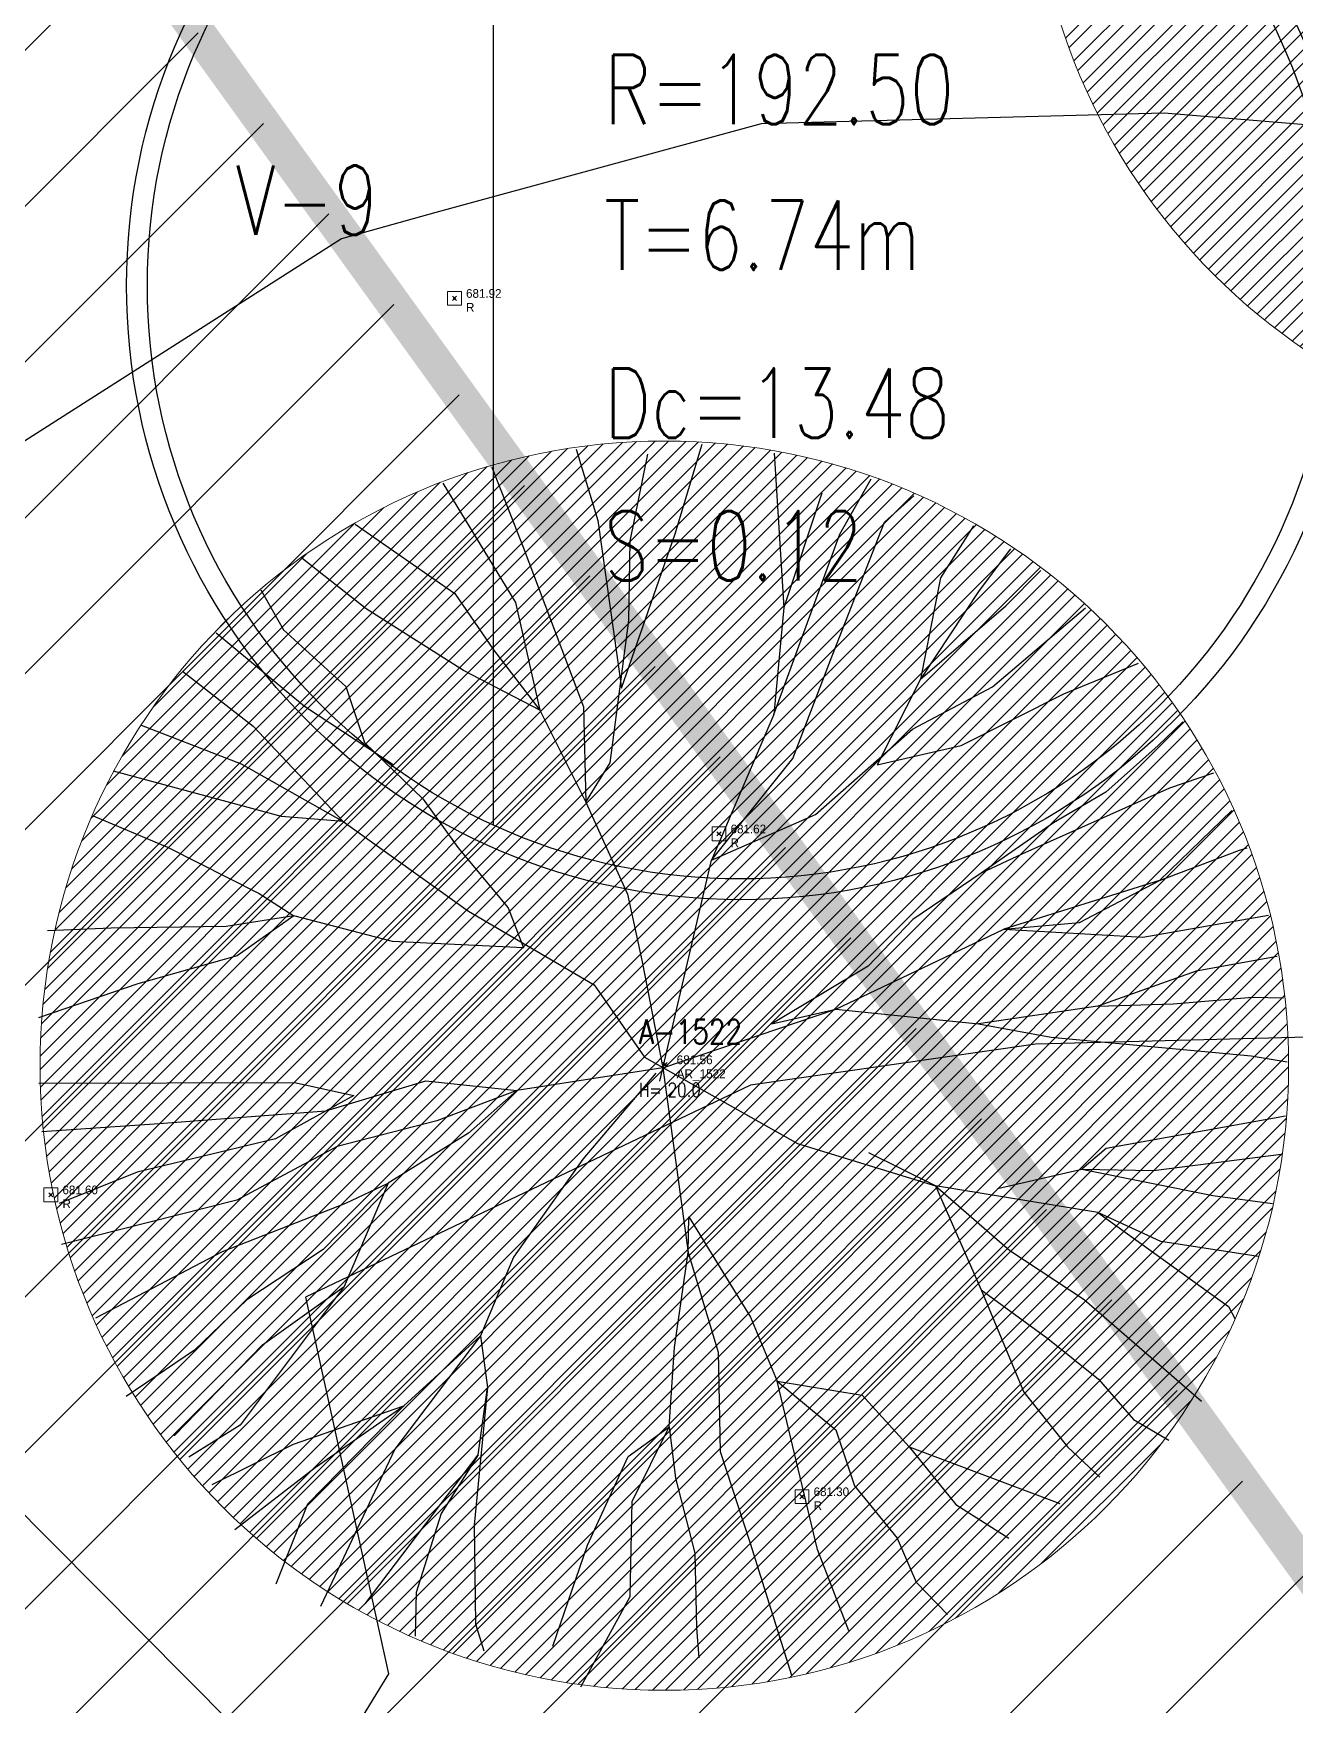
# Model space of a CAD drawing. Extents: x 350769 to 354978, y 6304672 to 6307963.
# Drawn here: x 352359.71 to 352377.89, y 6305961.51 to 6305985.59 of the extents above; entities that cross this region are included whole.
import ezdxf
from ezdxf import colors
from ezdxf.entities.mleader import LeaderData, LeaderLine
from ezdxf.math import Vec2, Vec3

# ---------------------------------------------------------------- set-up
doc = ezdxf.new("R2010")
doc.units = 0
doc.header["$PDMODE"] = 35
doc.header["$PDSIZE"] = 0.03
doc.linetypes.add('CONTINUOS', pattern=[0])
doc.linetypes.add('DASHDOT', pattern=[1, 0.5, -0.25, 0, -0.25])
doc.layers.get('0').update_dxf_attribs({"linetype": 'CONTINUOUS'})
doc.layers.get('Defpoints').update_dxf_attribs({"linetype": 'CONTINUOUS'})
for name, color, linetype in [('02_Geo ext_Acotamiento', 7, 'CONTINUOUS'), ('02_Geo ext_Geometria', 2, 'CONTINUOUS'), ('03_Pav ext_HCV', 34, 'CONTINUOUS'), ('03_Pav ext_Txt', 2, 'CONTINUOS'), ('03_Pav ext_Vereda HC', 42, 'CONTINUOUS'), ('03_Pav proy_Solera Tipo A', 1, 'CONTINUOUS'), ('03_S2_Pav ext_Borde vereda', 7, 'CONTINUOUS'), ('05_All ext_Txt', 4, 'CONTINUOUS'), ('1-ARBOL H1', 7, 'CONTINUOUS'), ('1-ARBOL H2', 1, 'CONTINUOUS'), ('1-ARBOL H3', 241, 'CONTINUOUS'), ('1-ARBOL NOMBRE', 3, 'CONTINUOUS'), ('1-ARBOL PTO', 7, 'CONTINUOUS'), ('C-TINN', 5, 'CONTINUOUS'), ('C-TOPO-MINR', 8, 'CONTINUOUS'), ('Paisajismo', 253, 'CONTINUOUS'), ('V-NODE-TEXT DIC 2012', 31, 'CONTINUOUS')]:
    doc.layers.add(name, color=color, linetype=linetype)
doc.layers.add('0_ASD_LINEA OFICIAL', color=253, linetype='DASHDOT', lineweight=20)
doc.layers.add('0_ASD_TOPOGRAFIA_ELEMENTOS', color=7, linetype='CONTINUOS', lineweight=5, true_color=0xbdbdbd)
doc.styles.add('ROMANS', font='romans.shx', dxfattribs={"width": 0.65})
doc.dimstyles.new('Principal', dxfattribs={"dimscale": 0, "dimtxt": 2, "dimasz": 2, "dimexe": 1, "dimexo": 1, "dimtad": 1, "dimrnd": 0.05, "dimzin": 1, "dimtxsty": 'ROMANS', "dimcen": 2.5, "dimclrt": 2, "dimaunit": 2, "dimadec": 0, "dimazin": 0, "dimtfac": 1, "dimtmove": 0, "dimatfit": 3, "dimfxl": 1, "dimfxlon": 1, "dimarcsym": 0})

# ---------------------------------------------------------------- blocks, each defined once
blk = doc.blocks.new('_Dot')
at = {"color": 0, "linetype": 'ByBlock', "lineweight": -2}
blk.add_line((-0.5, 0), (-1, 0), dxfattribs=at)
at = {"color": 0, "linetype": 'ByBlock', "const_width": 0.5}
blk.add_lwpolyline([(-0.25, 0, 1), (0.25, 0, 1)], format="xyb", close=True, dxfattribs=at)
blk = doc.blocks.new('*D1079')
at = {"layer": '02_Geo ext_Acotamiento', "color": 0, "lineweight": -2, "transparency": 16777216}
blk.add_line((352275.9834041503, 6305950.408022937), (352270.2940694395, 6305949.519274759), dxfattribs=at)
at = {"layer": '02_Geo ext_Acotamiento', "color": 0, "transparency": 16777216}
blk.add_solid([(352270.2683459033, 6305949.68394436), (352270.3197929759, 6305949.354605158), (352269.3060518341, 6305949.364933541)], dxfattribs=at)
at = {"layer": 'Defpoints', "color": 0, "transparency": 16777216}
for p in [(352392.8269086607, 6305968.660500091), (352269.3060518341, 6305949.364933541)]:
    blk.add_point(p, dxfattribs=at)
at = {"layer": '02_Geo ext_Acotamiento', "color": 2, "transparency": 16777216, "insert": (352273.6384944128, 6305950.96046438), "char_height": 1, "attachment_point": 5, "rotation": 8.878591050159264, "style": 'ROMANS'}
blk.add_mtext('R125,00', dxfattribs=at)
blk = doc.blocks.new('*D1156')
at = {"layer": '02_Geo ext_Acotamiento', "color": 0, "lineweight": -2, "transparency": 16777216}
blk.add_line((352265.1263020157, 6305940.537977832), (352259.5027200941, 6305939.299539646), dxfattribs=at)
at = {"layer": '02_Geo ext_Acotamiento', "color": 0, "transparency": 16777216}
blk.add_solid([(352259.466875284, 6305939.462306128), (352259.5385649044, 6305939.136773165), (352258.5261212075, 6305939.084470786)], dxfattribs=at)
at = {"layer": 'Defpoints', "color": 0, "transparency": 16777216}
for p in [(352392.8269086622, 6305968.660500089), (352258.5261212075, 6305939.084470786)]:
    blk.add_point(p, dxfattribs=at)
at = {"layer": '02_Geo ext_Acotamiento', "color": 2, "transparency": 16777216, "insert": (352262.7517488983, 6305940.944537443), "char_height": 1, "attachment_point": 5, "rotation": 12.419567213945234, "style": 'ROMANS'}
blk.add_mtext('R137,50', dxfattribs=at)
blk = doc.blocks.new('A$C27410629')
at = {"true_color": 0x136734, "transparency": 33554559}
h = blk.add_hatch(dxfattribs=at)
h.set_pattern_fill('ANSI31', color=116, scale=0.5)
h.set_pattern_definition([(45, (-8759.562515186517, -519.1035735587502), (-1.122532015133644, 1.122532015133644), [])])
h.paths.add_polyline_path([(137.5068959888558, 1252.464406617455, 0.1176268807227723), (109.8147584422568, 1254.193915082657, 0.06692451075002814), (94.44469839795602, 1249.334472017372, 0.3153492887079504), (64.30173641118381, 1196.270282113329, 0.02268268711599586), (65.7292635223912, 1185.310127003227), (112.3603922077091, 1218.953454515778), (153.4782689701005, 1161.962272479494), (172.1053089193083, 1139.480769404351), (187.9579650288579, 1141.807885415954), (193.565073162812, 1120.465553675225), (224.197974734232, 1050.129297271156), (250.6203797236194, 989.4787086543838), (268.1526288855184, 972.7353945672494, 7.254700715645028e-06), (291.4898137452492, 983.2987389690225), (238.1945199318034, 1105.633967029937), (205.2934048173047, 1181.112163638985), (177.0531538182076, 1197.651557407602)])
at = {"layer": '0_ASD_LINEA OFICIAL', "ltscale": 8, "const_width": 0.5}
blk.add_lwpolyline([(137.5068959889312, 1252.464406617509), (177.0531538181858, 1197.651557407789), (205.2934048172829, 1181.112163639173), (238.1945199317815, 1105.633967030124), (279.3867585223161, 1122.912494985259), (245.5796072782432, 1209.119370970666)], dxfattribs=at)
blk.add_lwpolyline([(250.6203797236194, 989.4787086543838), (268.1526288854875, 972.7353945673531, 7.254700715664111e-06), (291.4898137452146, 983.2987389692971), (291.4898137452146, 983.2987389692971), (238.1945199318034, 1105.633967029937), (205.2934048173047, 1181.112163638985), (177.0531538182076, 1197.651557407602), (137.6146324061954, 1252.315079214)], format="xyb", dxfattribs=at)
blk = doc.blocks.new('1.0 - LO RECABARREN LOTEO PARQUE - VEGETACION EXISTENTE ETAPA MUNICIPAL__2024')
at = {"layer": 'Paisajismo'}
for p, q in [((352367.5361526398, 6305979.60201817), (352367.8491917923, 6305978.573858429)), ((352368.3170361707, 6305978.276460923), (352368.569526959, 6305979.529439434)), ((352368.9657041358, 6305978.380559478), (352369.3527101639, 6305979.671800964)), ((352370.3887605289, 6305979.546050426), (352370.5301052285, 6305977.319949766)), ((352366.318757469, 6305979.344127645), (352366.7707998214, 6305978.191313908)), ((352365.6132969793, 6305979.110947855), (352366.663609882, 6305977.390718527)), ((352371.3352430182, 6305978.378874928), (352371.7911588892, 6305979.173740719)), ((352371.0760924261, 6305978.967579279), (352370.5301052285, 6305977.319949766)), ((352371.9835464956, 6305978.55025322), (352372.402297286, 6305978.931970645)), ((352367.8491917923, 6305978.573858429), (352368.1912957964, 6305976.156349611)), ((352364.3506563898, 6305978.519513473), (352365.7856525753, 6305977.523866047)), ((352368.1912957964, 6305976.156349611), (352368.9657041358, 6305978.380559478)), ((352370.3865950633, 6305975.779057735), (352371.3352430182, 6305978.378874928)), ((352371.2023397287, 6305976.564040692), (352371.9835464956, 6305978.55025322)), ((352373.2631108392, 6305978.498153873), (352372.788171853, 6305977.748680291)), ((352366.7707998214, 6305978.191313908), (352367.6426453426, 6305975.888034356)), ((352368.2954552409, 6305977.133459244), (352368.3170361707, 6305978.276460923)), ((352373.7958396979, 6305978.167692967), (352373.3448016866, 6305977.565952432)), ((352364.5077834129, 6305977.302258899), (352363.5836214271, 6305978.032069513)), ((352373.7283481344, 6305977.343438809), (352374.2361108291, 6305977.853299774)), ((352372.788171853, 6305977.748680291), (352372.5021350161, 6305976.290229687)), ((352362.9915276097, 6305977.574236531), (352363.3157765257, 6305976.998797403)), ((352365.7856525753, 6305977.523866047), (352366.3424255644, 6305976.712968682)), ((352366.663609882, 6305977.390718527), (352367.0125020529, 6305975.842763733)), ((352373.3448016866, 6305977.565952432), (352372.5021350161, 6305976.290229687)), ((352365.9127674756, 6305976.414643046), (352364.5077834129, 6305977.302258899)), ((352368.0278577389, 6305975.080376216), (352368.2954552409, 6305977.133459244)), ((352370.5301052285, 6305977.319949766), (352370.3865950633, 6305975.779057735)), ((352372.5021350161, 6305976.290229687), (352373.7283481344, 6305977.343438809)), ((352373.5405751289, 6305976.176868466), (352374.8787465031, 6305977.315577489)), ((352362.3470812396, 6305976.955564876), (352363.6196120108, 6305975.898231693)), ((352363.3157765257, 6305976.998797403), (352364.2156772832, 6305976.181421471)), ((352366.3424255644, 6305976.712968682), (352367.0125020529, 6305975.842763733)), ((352361.8627728363, 6305976.405001611), (352362.8817714931, 6305975.610781808)), ((352367.0125020529, 6305975.842763733), (352365.9127674756, 6305976.414643046)), ((352370.6606686449, 6305975.145007697), (352371.2023397287, 6305976.564040692)), ((352374.5661372056, 6305976.079041244), (352375.6435983298, 6305976.520713099)), ((352364.2156772832, 6305976.181421471), (352364.4865137571, 6305975.375922856)), ((352372.5021350161, 6305976.290229687), (352371.8756207993, 6305975.05347952)), ((352372.3849398039, 6305975.56981266), (352373.5405751289, 6305976.176868466)), ((352373.0872056907, 6305975.331984677), (352374.5661372056, 6305976.079041244)), ((352363.6196120108, 6305975.898231693), (352364.8962047686, 6305975.056093735)), ((352367.0125020529, 6305975.842763733), (352367.6739394603, 6305974.515351561)), ((352367.6426453426, 6305975.888034356), (352367.6739394603, 6305974.515351561)), ((352370.3865950633, 6305975.779057735), (352369.4888475995, 6305973.680699439)), ((352376.2824183455, 6305975.673083869), (352375.9273694637, 6305975.331418605)), ((352361.2632517074, 6305975.626731434), (352362.7072093578, 6305975.066493594)), ((352362.8817714931, 6305975.610781808), (352364.1789897284, 6305974.238320043)), ((352370.988689699, 6305974.338424613), (352372.3849398039, 6305975.56981266)), ((352364.4865137571, 6305975.375922856), (352365.3292231722, 6305974.559621976)), ((352371.8756207993, 6305975.05347952), (352373.0872056907, 6305975.331984677)), ((352375.9273694637, 6305975.331418605), (352375.1709741527, 6305974.65965647)), ((352363.2880715404, 6305974.311476612), (352360.8683978046, 6305974.964759551)), ((352362.7072093578, 6305975.066493594), (352364.1789897284, 6305974.238320043)), ((352367.6739394603, 6305974.515351561), (352368.0278577389, 6305975.080376216)), ((352369.4888475995, 6305973.680699439), (352370.6606686449, 6305975.145007697)), ((352376.0913863587, 6305974.715554711), (352373.9623755057, 6305973.76550033)), ((352376.7252508917, 6305974.932441407), (352376.0913863587, 6305974.715554711)), ((352365.3292231722, 6305974.559621976), (352365.8309695933, 6305973.864104957)), ((352367.6739394603, 6305974.515351561), (352368.2781922881, 6305973.189023858)), ((352375.1709741527, 6305974.65965647), (352374.4188949556, 6305974.216490852)), ((352360.5739888998, 6305974.319666465), (352361.6425564708, 6305973.868946296)), ((352364.1789897284, 6305974.238320043), (352363.2880715404, 6305974.311476612)), ((352364.1789897284, 6305974.238320043), (352365.9852720418, 6305972.946465218)), ((352369.4888475995, 6305973.680699439), (352370.988689699, 6305974.338424613)), ((352376.9901210082, 6305974.397204769), (352375.9478665791, 6305973.387237479)), ((352374.4188949556, 6305974.216490852), (352373.3754840334, 6305973.492974752)), ((352361.6425564708, 6305973.868946296), (352362.9654676782, 6305973.198151966)), ((352365.8309695933, 6305973.864104957), (352366.5582306614, 6305972.992815541)), ((352373.9623755057, 6305973.76550033), (352373.3754840334, 6305973.492974752)), ((352375.9478665791, 6305973.387237479), (352377.1002647064, 6305973.822839928)), ((352377.1002647064, 6305973.822839928), (352377.2120593258, 6305973.85775067)), ((352368.7421654763, 6305970.493252827), (352369.4888475995, 6305973.680699439)), ((352373.3754840334, 6305973.492974752), (352372.3903368773, 6305972.825531663)), ((352375.9478665791, 6305973.387237479), (352373.7035051773, 6305972.686396436)), ((352374.7922378361, 6305972.780181547), (352375.9478665791, 6305973.387237479)), ((352362.9654676782, 6305973.198151966), (352363.466837058, 6305972.879674212)), ((352368.2781922881, 6305973.189023858), (352368.488600401, 6305972.213156478)), ((352363.466837058, 6305972.879674212), (352362.491401316, 6305972.726581638)), ((352363.466837058, 6305972.879674212), (352362.6469290967, 6305972.30002248)), ((352364.8900650767, 6305972.509778169), (352363.466837058, 6305972.879674212)), ((352365.9852720418, 6305972.946465218), (352367.7958639771, 6305971.883211808)), ((352366.5582306614, 6305972.992815541), (352366.7761920869, 6305972.416998038)), ((352372.3903368773, 6305972.825531663), (352371.7483174896, 6305972.151609999)), ((352373.7035051773, 6305972.686396436), (352374.7922378361, 6305972.780181547)), ((352375.7062127911, 6305972.570104816), (352377.5153718286, 6305972.888501091)), ((352360.8318680498, 6305972.700742082), (352359.9157816622, 6305972.660870329)), ((352362.491401316, 6305972.726581638), (352360.8318680498, 6305972.700742082)), ((352372.4335005112, 6305972.081500033), (352373.7035051773, 6305972.686396436)), ((352373.7035051773, 6305972.686396436), (352375.7062127911, 6305972.570104816)), ((352362.6469290967, 6305972.30002248), (352361.2175665117, 6305971.896466338)), ((352366.7761920869, 6305972.416998038), (352364.8900650767, 6305972.509778169)), ((352377.6440999649, 6305972.293284407), (352376.4724941495, 6305972.08203755)), ((352368.488600401, 6305972.213156478), (352368.7881438506, 6305970.689525926)), ((352371.7483174896, 6305972.151609999), (352370.3596206964, 6305971.320271828)), ((352371.2789442822, 6305971.531596933), (352372.4335005112, 6305972.081500033)), ((352376.4724941495, 6305972.08203755), (352375.0555144154, 6305971.574633183)), ((352361.2175665117, 6305971.896466338), (352359.7865786709, 6305971.406831005)), ((352367.7958639771, 6305971.883211808), (352368.519887937, 6305970.840473809)), ((352375.0555144154, 6305971.574633183), (352373.3344802749, 6305971.321272035)), ((352375.0555144154, 6305971.574633183), (352376.143167978, 6305971.611265587)), ((352376.143167978, 6305971.611265587), (352377.289091889, 6305971.703970873)), ((352377.289091889, 6305971.703970873), (352377.7317330601, 6305971.6956134)), ((352368.7881438506, 6305970.689525926), (352371.2789442822, 6305971.531596933)), ((352370.3596206964, 6305971.320271828), (352371.2789442822, 6305971.531596933)), ((352371.2789442822, 6305971.531596933), (352373.3344802749, 6305971.321272035)), ((352373.3344802749, 6305971.321272035), (352374.3865512668, 6305971.131170006)), ((352374.3865512668, 6305971.131170006), (352377.2680289692, 6305970.861492326)), ((352377.2680289692, 6305970.861492326), (352377.7877518601, 6305970.773523754)), ((352368.7881438506, 6305970.689525926), (352366.6801551777, 6305970.360675788)), ((352368.6871389078, 6305970.60863317), (352367.6340099894, 6305969.370766679)), ((352368.519887937, 6305970.840473809), (352370.7275617843, 6305969.598213421)), ((352368.7881438506, 6305970.689525926), (352369.1532701982, 6305968.027162785)), ((352359.7909507382, 6305970.464768087), (352363.4741541391, 6305970.476116915)), ((352363.4741541391, 6305970.476116915), (352364.332258679, 6305970.287697738)), ((352363.9286587263, 6305970.069602413), (352365.3669934593, 6305970.499810888)), ((352365.3669934593, 6305970.499810888), (352366.6801551777, 6305970.360675788)), ((352364.332258679, 6305970.287697738), (352363.2003076694, 6305969.663252687)), ((352366.6801551777, 6305970.360675788), (352365.5277635425, 6305969.925068444)), ((352366.6801551777, 6305970.360675788), (352365.982030125, 6305969.744981764)), ((352366.6801551777, 6305970.360675788), (352366.6801551777, 6305970.360675788)), ((352359.8352784554, 6305969.769633973), (352361.5224415637, 6305969.886351237)), ((352361.5224415637, 6305969.886351237), (352363.9286587263, 6305970.069602413)), ((352365.5277635425, 6305969.925068444), (352364.0905079055, 6305969.552012673)), ((352377.7608832216, 6305969.989562972), (352375.1747725216, 6305969.523272784)), ((352363.2003076694, 6305969.663252687), (352361.2094395306, 6305969.18418921)), ((352365.982030125, 6305969.744981764), (352364.82424328, 6305969.023625189)), ((352364.0905079055, 6305969.552012673), (352362.6456989565, 6305968.778907029)), ((352370.7275617843, 6305969.598213421), (352372.718359795, 6305968.988918351)), ((352372.718359795, 6305968.988918351), (352371.7547935687, 6305969.464476941)), ((352375.1747725216, 6305969.523272784), (352374.8245415363, 6305969.228504473)), ((352375.8581673224, 6305969.208988657), (352377.7011851712, 6305969.441449654)), ((352361.2094395306, 6305969.18418921), (352360.0807379026, 6305968.731900973)), ((352367.6340099894, 6305969.370766679), (352366.6348352149, 6305967.960371779)), ((352373.6129555468, 6305968.949999338), (352374.8245415363, 6305969.228504473)), ((352374.8245415363, 6305969.228504473), (352376.7130224652, 6305968.848411867)), ((352374.8245415363, 6305969.228504473), (352375.8581673224, 6305969.208988657)), ((352364.82424328, 6305969.023625189), (352363.8908921658, 6305968.069353047)), ((352364.82424328, 6305969.023625189), (352364.194115168, 6305967.534820898)), ((352364.2168684812, 6305968.739916081), (352364.82424328, 6305969.023625189)), ((352375.0565951952, 6305968.601746125), (352372.718359795, 6305968.988918351)), ((352372.718359795, 6305968.988918351), (352373.3765601846, 6305967.490062365)), ((352372.718359795, 6305968.988918351), (352373.787669625, 6305968.054002425)), ((352362.6456989565, 6305968.778907029), (352360.1164735525, 6305968.140617563)), ((352362.4372759786, 6305968.041590018), (352364.2168684812, 6305968.739916081)), ((352376.7130224652, 6305968.848411867), (352377.5728548818, 6305968.732780656)), ((352369.1532701982, 6305968.027162785), (352369.1629816127, 6305968.541513303)), ((352369.1629816127, 6305968.541513303), (352370.0510194357, 6305967.095486084)), ((352375.0565951952, 6305968.601746125), (352376.9413623235, 6305967.251086521)), ((352375.9640492643, 6305968.184420066), (352375.0565951952, 6305968.601746125)), ((352360.6097398169, 6305967.085843514), (352362.4372759786, 6305968.041590018)), ((352363.8908921658, 6305968.069353047), (352362.7902899908, 6305967.346916771)), ((352366.6348352149, 6305967.960371779), (352366.1557505938, 6305966.826008192)), ((352368.9558124712, 6305966.658799036), (352369.1532701982, 6305968.027162785)), ((352369.1532701982, 6305968.027162785), (352369.5838043308, 6305966.589773657)), ((352373.787669625, 6305968.054002425), (352374.8612890776, 6305967.347687914)), ((352377.3675509297, 6305967.970376405), (352375.9640492643, 6305968.184420066)), ((352364.194115168, 6305967.534820898), (352362.6916188186, 6305965.539629924)), ((352363.0150342023, 6305966.695993788), (352364.194115168, 6305967.534820898)), ((352373.3765601846, 6305967.490062365), (352373.9883749986, 6305966.015207781)), ((352373.3765601846, 6305967.490062365), (352374.3358102061, 6305966.785902484)), ((352362.7902899908, 6305967.346916771), (352362.0328155844, 6305966.618001929)), ((352374.8612890776, 6305967.347687914), (352376.5499583598, 6305965.886544033)), ((352376.9413623235, 6305967.251086521), (352377.0316931944, 6305967.077892753)), ((352370.0510194357, 6305967.095486084), (352370.4340671482, 6305966.173527422)), ((352366.1557505938, 6305966.826008192), (352364.9235077699, 6305965.191331046)), ((352365.0497532085, 6305965.817822686), (352366.1557505938, 6305966.826008192)), ((352366.1557505938, 6305966.826008192), (352366.2560989882, 6305966.080901628)), ((352374.3358102061, 6305966.785902484), (352375.0684599929, 6305966.200367184)), ((352362.0328155844, 6305966.618001929), (352361.0476684283, 6305965.950558837)), ((352361.7408785075, 6305965.38536341), (352363.0150342023, 6305966.695993788)), ((352368.8770403785, 6305965.516881949), (352368.9558124712, 6305966.658799036)), ((352369.5838043308, 6305966.589773657), (352369.6140128608, 6305965.159943051)), ((352366.2560989882, 6305966.080901628), (352366.0679692843, 6305964.098139136)), ((352366.1233792433, 6305965.111508052), (352366.2560989882, 6305966.080901628)), ((352371.0158859383, 6305963.746390636), (352370.4340671482, 6305966.173527422)), ((352370.4340671482, 6305966.173527422), (352370.4340671482, 6305966.173527422)), ((352370.4340671482, 6305966.173527422), (352371.6610903835, 6305965.973040784)), ((352370.4340671482, 6305966.173527422), (352371.2789413373, 6305965.471531834)), ((352375.0684599929, 6305966.200367184), (352375.5723644258, 6305965.619146041)), ((352363.4619632766, 6305965.26675865), (352365.0497532085, 6305965.817822686)), ((352365.0497532085, 6305965.817822686), (352363.661049659, 6305964.401910463)), ((352363.7743533329, 6305964.927177055), (352365.0497532085, 6305965.817822686)), ((352371.6610903835, 6305965.973040784), (352372.3363600826, 6305965.228364645)), ((352373.9883749986, 6305966.015207781), (352374.6197652213, 6305965.228306385)), ((352375.5723644258, 6305965.619146041), (352376.0816641588, 6305965.323678898)), ((352362.6916188186, 6305965.539629924), (352361.9505278211, 6305965.080023238)), ((352368.2839275989, 6305965.089606411), (352368.8770403785, 6305965.516881949)), ((352368.3418500929, 6305964.440745997), (352368.8770403785, 6305965.516881949)), ((352368.8770403785, 6305965.516881949), (352368.9673234971, 6305964.775322269)), ((352371.2789413373, 6305965.471531834), (352371.5497777208, 6305964.666028446)), ((352362.2877569174, 6305964.686165961), (352363.4619632766, 6305965.26675865)), ((352364.9235077699, 6305965.191331046), (352363.8509626949, 6305962.924768164)), ((352364.4955882653, 6305962.965356898), (352366.1233792433, 6305965.111508052)), ((352366.1233792433, 6305965.111508052), (352365.5925051619, 6305964.263973392)), ((352367.6996676339, 6305963.809003907), (352368.2839275989, 6305965.089606411)), ((352369.6140128608, 6305965.159943051), (352370.0466985134, 6305963.836854692)), ((352372.3363600826, 6305965.228364645), (352374.5094196058, 6305964.409401967)), ((352372.3363600826, 6305965.228364645), (352373.0100045721, 6305964.397611707)), ((352374.6197652213, 6305965.228306385), (352375.0853834107, 6305964.788970457)), ((352362.6133293796, 6305964.034371893), (352363.7743533329, 6305964.927177055)), ((352368.9673234971, 6305964.775322269), (352369.2484827345, 6305963.693652558)), ((352371.5497777208, 6305964.666028446), (352372.1648144765, 6305963.911204091)), ((352363.661049659, 6305964.401910463), (352363.2084314634, 6305963.24798607)), ((352368.3159529584, 6305963.069143026), (352368.3418500929, 6305964.440745997)), ((352373.0100045721, 6305964.397611707), (352373.7762859304, 6305963.909544437)), ((352365.5925051619, 6305964.263973392), (352365.2277964636, 6305963.127450283)), ((352366.0679692843, 6305964.098139136), (352366.0842197432, 6305962.677034813)), ((352372.1648144765, 6305963.911204091), (352372.4388880582, 6305963.277154057)), ((352367.1982942424, 6305962.354619055), (352367.6996676339, 6305963.809003907)), ((352369.2484827345, 6305963.693652558), (352369.2712352361, 6305962.616861007)), ((352370.0466985134, 6305963.836854692), (352370.640160831, 6305961.939023758)), ((352371.4676907172, 6305962.575389895), (352371.0158859383, 6305963.746390636)), ((352372.4388880582, 6305963.277154057), (352372.887759341, 6305962.811313387)), ((352365.2277964636, 6305963.127450283), (352365.2159270373, 6305962.498803887)), ((352367.6048728022, 6305961.767650026), (352368.3159529584, 6305963.069143026)), ((352366.0842197432, 6305962.677034813), (352366.2061100883, 6305962.287243328)), ((352369.2712352361, 6305962.616861007), (352369.3061759236, 6305962.18565667))]:
    blk.add_line(p, q, dxfattribs=at)
blk = doc.blocks.new('*D1316')
at = {"layer": '02_Geo ext_Acotamiento', "color": 0, "lineweight": -2, "transparency": 16777216}
for p, q in [((352355.5308734658, 6306010.041463003), (352352.924081706, 6306005.198464271)), ((352354.0416079992, 6306005.164774745), (352400.3928901278, 6305980.215740688)), ((352403.6432460425, 6305984.14450467), (352401.0364542827, 6305979.301505938))]:
    blk.add_line(p, q, dxfattribs=at)
at = {"layer": '02_Geo ext_Acotamiento', "color": 0, "transparency": 16777216}
for points in [[(352354.120601689, 6306005.311532282), (352353.9626143095, 6306005.018017207), (352353.1610627752, 6306005.638736883)], [(352400.4718838176, 6305980.362498226), (352400.3138964381, 6305980.068983151), (352401.2734353519, 6305979.741778551)]]:
    blk.add_solid(points, dxfattribs=at)
at = {"layer": 'Defpoints', "color": 0, "transparency": 16777216}
for p in [(352356.1511629219, 6306011.193860788), (352404.2635354986, 6305985.296902455), (352401.2734353519, 6305979.741778551)]:
    blk.add_point(p, dxfattribs=at)
at = {"layer": '02_Geo ext_Acotamiento', "color": 2, "transparency": 16777216, "insert": (352377.6474825521, 6305993.48956216), "char_height": 1, "attachment_point": 5, "rotation": 331.7082035642756, "style": 'ROMANS'}
blk.add_mtext('54,65', dxfattribs=at)
blk = doc.blocks.new('TOPOGRAFIA')
at = {"layer": '0_ASD_TOPOGRAFIA_ELEMENTOS', "true_color": 0xf26507}
h = blk.add_hatch(dxfattribs=at)
h.set_pattern_fill('ANSI31', color=30, scale=0.1)
h.set_pattern_definition([(45, (384080.3179324424, 6301248.731688133), (-0.2245064030267289, 0.2245064030267289), [])])
edge = h.paths.add_edge_path()
edge.add_arc((390383.0921497833, 6302988.483864447), 9, 0, 360)
h = blk.add_hatch(dxfattribs=at)
h.set_pattern_fill('ANSI31', color=30, scale=0.1)
h.set_pattern_definition([(45, (384066.0338574088, 6301230.967449705), (-0.2245064030267289, 0.2245064030267289), [])])
edge = h.paths.add_edge_path()
edge.add_arc((390368.8080747497, 6302970.719626019), 9, 0, 360)
at = {"layer": '0_ASD_TOPOGRAFIA_ELEMENTOS', "color": 30, "true_color": 0xf26507}
for centre in [(390383.0921497833, 6302988.483864447), (390368.8080747497, 6302970.719626019)]:
    blk.add_circle(centre, 9, dxfattribs=at)
at = {"layer": '1-ARBOL H1', "color": 9, "lineweight": 0, "true_color": 0xbdbdbd}
blk.add_point((390368.818, 6302970.732999999), dxfattribs=at)
at = {"layer": '1-ARBOL PTO', "color": 9, "lineweight": 0, "true_color": 0xbdbdbd}
blk.add_point((390368.818, 6302970.732999999), dxfattribs=at)
at = {"layer": 'C-TINN', "color": 9, "linetype": 'Continuous', "lineweight": 0, "true_color": 0xbdbdbd}
for points, elevation in [([(390365.682, 6302981.675000001), (390365.682, 6302981.875), (390365.882, 6302981.875), (390365.882, 6302981.675000001), (390365.682, 6302981.675000001)], 681.916), ([(390369.496, 6302973.959000001), (390369.496, 6302974.159), (390369.696, 6302974.159), (390369.696, 6302973.959000001), (390369.496, 6302973.959000001)], 681.624), ([(390359.864, 6302968.758), (390359.864, 6302968.958), (390360.064, 6302968.958), (390360.064, 6302968.758), (390359.864, 6302968.758)], 681.604), ([(390370.693, 6302964.409), (390370.693, 6302964.608999999), (390370.893, 6302964.608999999), (390370.893, 6302964.409), (390370.693, 6302964.409)], 681.297)]:
    blk.add_lwpolyline(points, dxfattribs=dict(at, elevation=elevation))
for p in [(390365.782, 6302981.775, 681.916), (390369.596, 6302974.059, 681.624), (390359.964, 6302968.858, 681.604), (390370.793, 6302964.509, 681.297)]:
    blk.add_point(p, dxfattribs=at)
at = {"layer": 'C-TOPO-MINR', "color": 9, "linetype": 'Continuous', "lineweight": -3, "true_color": 0xbdbdbd}
for points, elevation in [([(390379.684199005, 6302984.140099503), (390376.0147878788, 6302984.443811448), (390370.2033647059, 6302984.290552941), (390365.5125057852, 6302983.010147108), (390364.152575, 6302982.634075), (390355.4591057692, 6302977.088615385), (390355.1952340425, 6302976.976808511), (390355.0969473684, 6302976.191105263), (390354.9369026549, 6302974.269707965), (390354.6874064838, 6302973.949354115), (390354.2240580645, 6302974.544006452), (390348.9993333333, 6302973.867711111), (390346.147876033, 6302974.016446281), (390345.6202141414, 6302973.793666666), (390345.1861867955, 6302973.445344605), (390345.2031158537, 6302973.262710365), (390344.8844306784, 6302972.683), (390342.52885, 6302964.87065), (390342.0018954424, 6302963.403924933), (390341.9892973621, 6302963.388019185), (390341.9728654822, 6302963.347017766), (390337.2810485437, 6302953.110286849)], 682), ([(390418.3742131579, 6302968.202492106), (390412.46844, 6302965.69756), (390409.6141648351, 6302964.634956044), (390409.3050705882, 6302964.83702353), (390402.6065613682, 6302970.340855131), (390401.4177567568, 6302976.733653563), (390400.3367823567, 6302981.908907277), (390399.95263, 6302982.7490525), (390399.8543659794, 6302982.932739691), (390400.0396287154, 6302981.559387405), (390400.6611587302, 6302975.804634921), (390401.0683989848, 6302972.602668021), (390401.3478460208, 6302970.594577854), (390400.1372200957, 6302967.434483253), (390399.6314705883, 6302965.493470588), (390389.0610118343, 6302970.73839645), (390388.4690341686, 6302971.210273349), (390387.2598425656, 6302971.260833819), (390379.5736923077, 6302971.167461539), (390374.158931408, 6302971.026595668), (390370.0499082569, 6302970.437593272), (390363.632456026, 6302967.384723127), (390364.8309283019, 6302961.954264151), (390363.812504902, 6302960.291867646)], 681.5), ([(390362.5723284916, 6302961.234960893), (390357.3985323887, 6302966.444112348), (390356.9116626937, 6302966.688663886), (390354.2067193548, 6302970.160135483), (390349.2124017391, 6302969.513664348), (390348.5723336423, 6302968.619494903), (390346.576515639, 6302963.064336014), (390345.514077538, 6302961.722951239), (390344.128322335, 6302958.265164975)], 681.5)]:
    blk.add_lwpolyline(points, dxfattribs=dict(at, elevation=elevation))
at = {"layer": 'V-NODE-TEXT DIC 2012', "color": 9, "lineweight": 0, "true_color": 0xbdbdbd}
for p in [(390365.782, 6302981.775), (390369.596, 6302974.059), (390368.818, 6302970.733), (390359.964, 6302968.858), (390370.793, 6302964.509)]:
    blk.add_point(p, dxfattribs=at)
at = {"layer": '1-ARBOL H2', "color": 9, "lineweight": 0, "true_color": 0xbdbdbd, "style": 'ROMANS', "width": 0.8}
blk.add_text('H=', height=0.2, dxfattribs=at).set_placement((390368.4410668353, 6302970.271000005))
at = {"layer": '1-ARBOL H3', "color": 9, "lineweight": 0, "true_color": 0xbdbdbd, "style": 'ROMANS', "width": 0.8}
blk.add_text('20.0', height=0.2, dxfattribs=at).set_placement((390368.8541939023, 6302970.271000006))
at = {"layer": '1-ARBOL NOMBRE', "color": 9, "lineweight": 0, "true_color": 0xbdbdbd, "style": 'ROMANS', "width": 0.8}
blk.add_text('A-1522', height=0.35, dxfattribs=at).set_placement((390368.4410668353, 6302971.033000003))
at = {"layer": 'V-NODE-TEXT DIC 2012', "color": 9, "lineweight": 0, "true_color": 0xbdbdbd}
for s, height, p in [('681.92', 0.125, (390365.9487893219, 6302981.783210678)), ('R', 0.125, (390365.9487893219, 6302981.583210679)), ('681.62', 0.125, (390369.7627893219, 6302974.067210678)), ('R', 0.125, (390369.7627893219, 6302973.867210679)), ('681.56', 0.127, (390368.9847893219, 6302970.740210677)), ('AR_1522', 0.127, (390368.9847893219, 6302970.538210678)), ('681.60', 0.125, (390360.1307893218, 6302968.866210678)), ('R', 0.125, (390360.1307893218, 6302968.666210678)), ('681.30', 0.125, (390370.9597893219, 6302964.517210677)), ('R', 0.125, (390370.9597893219, 6302964.317210678))]:
    blk.add_text(s, height=height, dxfattribs=at).set_placement(p)

msp = doc.modelspace()

# ---------------------------------------------------------------- hatches: boundary and pattern name
at = {"layer": '03_Pav ext_HCV'}
h = msp.add_hatch(dxfattribs=at)
h.set_pattern_fill('SWAMP', color=256, scale=0.025, angle=-5.87842838446813e-10, style=0)
h.set_pattern_definition([(359.9999999994121, (0, 0), (0.3175000000056422, 0.5499261309017425), [0.079375, -0.555625]), (90, (0.0396875, -4.072298054325074e-13), (-0.3174999999943578, 0.5499261309082575), [0.0396875, -1.06016476181]), (90, (0.049609375, -5.089262344881718e-13), (-0.3174999999943578, 0.5499261309082575), [0.03175, -1.06810226181]), (90, (0.029765625, -3.05311331771918e-13), (-0.3174999999943578, 0.5499261309082575), [0.03175, -1.06810226181]), (59.99999999941215, (0.05953125000000001, -6.108447081487611e-13), (-0.3174999995629745, 0.5499261311573168), [0.0254, -0.6096]), (119.9999999994121, (0.01984375, -2.036149027162537e-13), (-0.6349999995686166, 2.555744082988348e-10), [0.02539999999999999, -0.6095999999999997])])
edge = h.paths.add_edge_path()
edge.add_arc((352322.619927122, 6305957.952454516), 80.08939411852869, 61.47306009504361, 125.474074679176)
edge.add_arc((352321.2207757978, 6305962.994508756), 75.19250834106197, 126.8356006899431, 131.1207315314658)
edge.add_arc((352321.2207751991, 6305962.99450948), 75.19250740217743, 131.1207315504124, 162.7233444990002)
edge.add_arc((352299.0098645174, 6305969.946323255), 51.91913778424347, 162.769511835717, 181.5472097706088)
edge.add_line((352247.1096555825, 6305968.544474194), (352254.11489188, 6305968.473110226))
edge.add_arc((352299.0099400221, 6305969.94632122), 44.91921301972378, 162.4640258048755, 181.8794610623626, ccw=False)
edge.add_arc((352321.2207752036, 6305962.994509478), 68.1925074070583, 131.120731549531, 162.5173611113209, ccw=False)
edge.add_arc((352279.6623574644, 6306010.599035608), 4.99999999511551, 112.33172781377209, 131.1207315448529, ccw=False)
edge.add_line((352277.762515263, 6306015.224032857), (352283.6096528716, 6306017.625902134))
edge.add_arc((352283.8376339361, 6306017.070902464), 0.5999999996039481, -36.06801098736048, 112.3317278488226, ccw=False)
edge.add_line((352284.3226251645, 6306016.717655372), (352280.5182882363, 6306011.50930614))
edge.add_arc((352276.4806811295, 6306014.458497359), 4.999999999650124, 311.0019859931714, 323.8544696634246, ccw=False)
edge.add_arc((352321.2207752049, 6305962.994509477), 63.19250740856091, 131.0019859967045, 162.3975793612382)
edge.add_line((352260.9870741788, 6305982.104565816), (352259.4697379309, 6305977.322016968))
edge.add_arc((352329.3286668259, 6305955.158210923), 73.29054676273348, 162.3975793614011, 169.5581932157914)
edge.add_line((352257.2518488735, 6305968.441153317), (352264.3677510897, 6305968.368661969))
edge.add_arc((352329.328666818, 6305955.158210922), 66.2905467553442, 162.3975793610692, 168.5050789161063, ccw=False)
edge.add_line((352266.1419831768, 6305975.205145839), (352267.6593194248, 6305979.987694686))
edge.add_arc((352321.2207752089, 6305962.994509473), 56.19250741357776, 131.6981191326176, 162.3975793608672, ccw=False)
edge.add_arc((352256.6228667465, 6306039.255840346), 43.79092323785886, 308.4295388356934, 322.1572298501613)
edge.add_arc((352311.1196399244, 6305997.456961951), 24.89213509479481, 133.5611589344882, 143.1358287319911, ccw=False)
edge.add_arc((352314.6003614612, 6305991.279121158), 31.81485186321546, 104.643980751415, 130.4349182121786, ccw=False)
edge.add_arc((352322.6190903757, 6305957.949121572), 66.09274697598896, 63.24960656592111, 104.0648960359133, ccw=False)
edge.add_arc((352351.0173937814, 6306014.289436486), 3.000000000966762, 23.066713618244307, 63.2489537663007, ccw=False)
edge.add_line((352353.7775416014, 6306015.464844507), (352355.0256382796, 6306012.534005799))
edge.add_arc((352357.7857860881, 6306013.709413815), 2.999999988096044, 203.0667136067317, 239.1495079688138)
edge.add_line((352356.2473872155, 6306011.133888852), (352356.61527247, 6306010.904603812))
edge.add_arc((352584.9094736061, 6306378.55831641), 432.7672522953011, 238.1618283223467, 245.3281581197215)
edge.add_arc((352405.5157971045, 6305988.023042744), 2.999999999582114, 245.3281581182463, 280.552718719417)
edge.add_line((352406.0652175725, 6305985.073782303), (352409.3647523095, 6305985.688455695))
edge.add_arc((352409.9141727776, 6305982.739195254), 3.000000000501907, 66.0688925393651, 100.55271871615957, ccw=False)
edge.add_arc((352454.232007788, 6306082.601662854), 106.254670083535, 246.0688925455862, 268.0212033039081)
edge.add_arc((352451.0203387033, 6305990.059486728), 13.65678896145234, 268.0812174210845, 272.7008197288796)
edge.add_arc((352446.0283097071, 6306093.28206499), 116.9999999781904, 272.7608379982536, 279.7374951372363)
edge.add_arc((352596.0415865867, 6305224.025225505), 765.1063098174097, 98.36767084347122, 99.79971047001652, ccw=False)
edge.add_arc((352463.4927121162, 6306123.845761899), 144.4245562750382, 278.4436931224526, 283.1729189080482)
edge.add_arc((352463.4927114095, 6306123.845764496), 144.4245589651982, 283.1729189461994, 283.6462633768381)
edge.add_line((352497.5663418849, 6305983.498192595), (352495.9099347821, 6305990.600186132))
edge.add_line((352495.9099347821, 6305990.600186132), (352492.9982529592, 6305990.597078585))
edge.add_arc((352492.997149095, 6305991.19707757), 0.5999999999169152, 117.2317257187984, 270.1054113283246, ccw=False)
edge.add_line((352492.7225948891, 6305991.73057545), (352495.3422021209, 6305993.034390673))
edge.add_line((352495.3422021209, 6305993.034390673), (352493.6820656086, 6306000.152374386))
edge.add_arc((352516.413915744, 6305900.00095254), 102.6988038310602, 102.7880341013109, 109.8631656702423)
edge.add_arc((352446.0283097106, 6306093.282064974), 102.9999999628794, 275.4077953889236, 290.1557928994871, ccw=False)
edge.add_line((352455.7354173818, 6305990.740502411), (352459.2428169689, 6305990.830949344))
edge.add_line((352459.2428169689, 6305990.830949344), (352455.7354173818, 6305990.740502411))
edge.add_arc((352446.0283097163, 6306093.282064981), 102.9999999688386, 272.77670023942414, 275.4077953854228, ccw=False)
edge.add_arc((352454.2320077872, 6306082.601662847), 92.2546700768757, 261.64112423867033, 268.00350096024573, ccw=False)
edge.add_line((352440.8206754049, 6305991.327020614), (352444.24992591, 6305990.587070875))
edge.add_line((352444.24992591, 6305990.587070875), (352440.8206754049, 6305991.327020614))
edge.add_arc((352454.2320077868, 6306082.601662848), 92.25467007774816, 245.5772461335216, 261.641124238969, ccw=False)
edge.add_line((352416.0878331155, 6305998.601983743), (352416.6023085983, 6305998.041795899))
edge.add_line((352416.6023085983, 6305998.041795899), (352413.0038271977, 6305999.99411206))
edge.add_arc((352584.9094735776, 6306378.558316335), 415.767252216234, 237.3938080027654, 245.5772461332602, ccw=False)
at = {"layer": '03_Pav ext_Vereda HC'}
h = msp.add_hatch(dxfattribs=at)
h.set_pattern_fill('DOTS', color=256, scale=0.2, style=0)
h.set_pattern_definition([(0, (0, 0), (0.15875, 0.3175), [0, -0.3175])])
h.paths.add_polyline_path([(352533.7781987465, 6305988.647630177, 0.001234498587345054), (352535.675126165, 6305989.286498093), (352535.0273047538, 6305991.17866681, -0.001236873237655371), (352533.135689451, 6305990.541615871, -0.02053009870907239), (352503.8853697219, 6305981.940228953), (352503.2840382411, 6305984.518491437), (352499.4039184833, 6305983.544208242), (352499.9993888386, 6305980.991075858, -0.008887102906639828), (352487.1047705442, 6305978.156272031, -0.01455549524336389), (352464.6282001356, 6305974.170378275, -0.008990183444713605), (352459.9926205119, 6305973.570179023), (352460.1984365283, 6305971.58073849, 0.009019331760126793), (352464.9206284034, 6305972.191872346, 0.01455169346436648), (352487.5052945014, 6305976.196778146, 0.03211359260083807)])
h.paths.add_polyline_path([(352453.0159213872, 6305972.983824089, -0.006800505392013569), (352449.4833227422, 6305972.830716716, -0.009066641678675507), (352444.7696182578, 6305972.776126778), (352444.5771080579, 6305970.777466943, 0.01638310348206576), (352453.2219476647, 6305970.992351152)])
h.paths.add_polyline_path([(352389.6460369565, 6305991.879874823, -0.01753322086345317), (352376.9513572304, 6305998.31509122), (352352.1532079588, 6306011.99899601, 0.04440363374849853), (352342.0535807689, 6306016.089608755, 0.1133237876608219), (352314.4714570942, 6306018.047333277), (352314.9360717349, 6306016.097052595, -0.1572406347358349), (352351.2139975071, 6306010.232972499), (352375.9850852466, 6305996.564000573, 0.01750636999426037), (352388.7848668274, 6305990.074641938, -0.0115901603268221), (352405.9871731158, 6305981.141781882, 0.08676206377402094), (352437.5751283566, 6305971.093253941), (352437.7670282808, 6305973.085577833, -0.0864982168626583), (352406.9311932966, 6305982.905094895, 0.01159024218480682)])
h.paths.add_polyline_path([(352298.9308368328, 6306011.291528256, -0.04076991370934013), (352308.0869286793, 6306014.635858133), (352307.6251471448, 6306016.57596012, 0.04303443395370096), (352297.5531387314, 6306012.854879401, 0.2722251189562815), (352266.1428912832, 6305966.550484804), (352264.4334961653, 6305966.567898809, 0.01531595787327513), (352263.8567137016, 6305962.573567073), (352266.0299973136, 6305962.551427328, 0.02154698335859366), (352266.2729303729, 6305957.80291892, 0.06328346041658212), (352273.0108519612, 6305926.495241333, 0.007703608626722357), (352278.1261176605, 6305912.650623268), (352279.9891282905, 6305913.378097652, -0.007677046379327455), (352274.9122720578, 6305927.117035691, -0.06339052285138146), (352268.2648698924, 6305957.982510693, -0.3183358391945924)])
at = {"layer": '0_ASD_TOPOGRAFIA_ELEMENTOS'}
h = msp.add_hatch(dxfattribs=at)
h.set_pattern_fill('ANSI31', color=256, scale=0.1)
h.set_pattern_definition([(45, (346080.3179324425, 6304248.731688133), (-0.2245064030267289, 0.2245064030267289), [])])
edge = h.paths.add_edge_path()
edge.add_arc((352383.0921497834, 6305988.483864447), 9, 0, 360)
h = msp.add_hatch(dxfattribs=at)
h.set_pattern_fill('ANSI31', color=256, scale=0.1)
h.set_pattern_definition([(45, (346066.0338574089, 6304230.967449705), (-0.2245064030267289, 0.2245064030267289), [])])
edge = h.paths.add_edge_path()
edge.add_arc((352368.8080747497, 6305970.719626019), 9, 0, 360)

# ---------------------------------------------------------------- linework, layer by layer
at = {"layer": '02_Geo ext_Geometria'}
msp.add_lwpolyline([(352366.3386253188, 6305989.730446335), (352366.3386253188, 6305974.188916201)], dxfattribs=at)
for radius in [8.850000000031127, 8.550000000031126]:
    msp.add_circle((352369.9048152, 6305981.959681268), radius, dxfattribs=at)
at = {"layer": '03_Pav proy_Solera Tipo A', "linetype": 'CONTINUOS', "ltscale": 0.1}
msp.add_lwpolyline([(352306.5270015064, 6306022.052577449, 0.15, 0.15, -0.1801283795097653), (352352.3677380225, 6306016.96834866, 0.15, 0.15, -0.1771469914693911), (352353.7775416014, 6306015.464844507, 0.15, 0.15, 0), (352355.0256382797, 6306012.534005799, 0.15, 0.15, 0.1490816954832991), (352356.1511629222, 6306011.193860788, 0.15, 0.15, 0), (352356.6152724701, 6306010.904603812, 0.15, 0.15, 0.03127920765324992), (352404.2635354982, 6305985.296902456, 0.15, 0.15, 0.1549219160195402), (352406.0652636653, 6305985.07379089, 0.15, 0.15, 0), (352409.3647523085, 6305985.688455695, 0.15, 0.15, -0.1516099280821752), (352411.1310864787, 6305985.481296829, 0.15, 0.15, 0.09600108608075081), (352450.5302618403, 6305976.411493857, 0.15, 0.15, 0.02076076245267907), (352451.6638567296, 6305976.417867715, 0.15, 0.15, 0.03092217794464216), (352466.0342140601, 6305978.005164503, 0.15, 0.15, -0.006176517371392956), (352484.699637598, 6305980.9866748, 0.15, 0.15, 0.02063806963239604), (352496.4057222297, 6305983.221488672, 0.15, 0.15, 0.005181598086193153), (352499.3130523285, 6305983.933805004, 0, 0, 0)], format="xyseb", dxfattribs=at)
at = {"layer": '0_ASD_TOPOGRAFIA_ELEMENTOS'}
for centre in [(352383.0921497834, 6305988.483864447), (352368.8080747497, 6305970.719626019)]:
    msp.add_circle(centre, 9, dxfattribs=at)

# ---------------------------------------------------------------- block references
at = {"layer": '03_S2_Pav ext_Borde vereda', "linetype": 'Continuous'}
msp.add_blockref('A$C27410629', (352203.9623478023, 6304761.713605438), dxfattribs=at)
at = {"layer": 'Paisajismo'}
msp.add_blockref('1.0 - LO RECABARREN LOTEO PARQUE - VEGETACION EXISTENTE ETAPA MUNICIPAL__2024', (0, 0), dxfattribs=at)

# ---------------------------------------------------------------- texts
at = {"layer": '02_Geo ext_Geometria', "style": 'ROMANS', "width": 0.75}
for s, p in [('R=192.50', (352367.9409374894, 6305984.284608656)), ('V-9', (352362.6276907503, 6305982.69008652)), ('T=6.74m', (352367.9409374894, 6305982.185885314)), ('Dc=13.48', (352367.9409374894, 6305979.764639057)), ('S=0.12', (352367.9409374894, 6305977.71046408))]:
    msp.add_text(s, height=0.9999999999999998, dxfattribs=at).set_placement(p)

# ---------------------------------------------------------------- dimensions: what is measured, and where the dimension line sits
at = {"layer": '02_Geo ext_Acotamiento'}
dim = msp.add_aligned_dim(p1=(352356.1511629222, 6306011.193860788), p2=(352404.2635354988, 6305985.296902455), distance=-6.308732082229488, dimstyle='Principal', override={"dimaunit": 0, "dimfxl": 10, "dimarcsym": 1}, dxfattribs=at)
dim.commit()
dim.dimension.update_dxf_attribs({"geometry": '*D1316', "text_midpoint": (352377.6474825521, 6305993.48956216)})
for center, mpoint, picture, middle in [((352392.8269086622, 6305968.660500089), (352258.5261212075, 6305939.084470786), '*D1156', (352262.9469750957, 6305940.05804143)), ((352392.8269086607, 6305968.660500091), (352269.3060518341, 6305949.364933541), '*D1079', (352273.7785958158, 6305950.063603161))]:
    dim = msp.add_radius_dim(center=center, mpoint=mpoint, dimstyle='Principal', override={"dimtmove": 1}, dxfattribs=at)
    dim.commit()
    dim.dimension.update_dxf_attribs({"geometry": picture, "text_midpoint": middle, "dimtype": 164})

# ---------------------------------------------------------------- leaders
at = {"layer": '03_Pav ext_Txt'}
ml = msp.add_multileader_mtext('Standard', dxfattribs=at)
ml.set_content('{\\C256;SOLERA TIPO "A" PLINTO 0.05m REBAJADA\\PPROYECTADA}', color=2, style='ROMANS')
ml.set_leader_properties(color=7)
ml.set_arrow_properties(name='DOT')
ml.build(insert=Vec2(0, 0))
ml.multileader.update_dxf_attribs({"text_left_attachment_type": 6, "text_right_attachment_type": 6, "dogleg_length": 1, "arrow_head_size": 0.5})
ctx = ml.context
ctx.base_point, ctx.char_height, ctx.arrow_head_size, ctx.landing_gap_size, ctx.plane_origin, ctx.plane_x_axis, ctx.plane_y_axis = Vec3(352377.6713610122, 6305987.803081528, -4.744586604834244e-08), 1, 0.5, 0.05000000250530529, Vec3(352427.7875251825, 6306047.461330454, 1.652484247005546e-07), Vec3(1, 0, 5.672434878555774e-09), Vec3(6.806587941347077e-18, 1, -1.199941134111365e-09)
ctx.left_attachment, ctx.right_attachment, ctx.text_align_type = 6, 6, 2
notes = []
notes.append((ctx, [(1, (1, 1, 0), (352387.0356467314, 6305987.803081528, 5.672434878555774e-09), (-1, 0, -5.672434878555774e-09), 1, [(0, [(352393.980435121, 6305993.531053208, 3.819305002350028e-08)], 0, [])])]))
ctx.mtext.insert, ctx.mtext.text_direction, ctx.mtext.width, ctx.mtext.alignment, ctx.mtext.line_spacing_factor, ctx.mtext.line_spacing_style, ctx.mtext.flow_direction, ctx.mtext.extrusion = Vec3(352385.985646729, 6305989.003081528, -1.723551119072598e-09), Vec3(1, 0, 5.672434878555774e-09), 10.77983362202386, 3, 0.8999999999999998, 2, 5, Vec3(-5.672434878555774e-09, 1.19994113411135e-09, 1)
at = {"layer": '05_All ext_Txt'}
ml = msp.add_multileader_mtext('Standard', dxfattribs=at)
ml.set_content('{\\C256;DESCARGA SUM \\PHDPE DN 300\\PL=6.40m i=1%min}', color=2, style='ROMANS')
ml.set_leader_properties(color=7)
ml.set_arrow_properties(name='DOT')
ml.build(insert=Vec2(0, 0))
ml.multileader.update_dxf_attribs({"text_left_attachment_type": 6, "text_right_attachment_type": 6, "dogleg_length": 1.040329146316736, "arrow_head_size": 0.5})
ctx = ml.context
ctx.base_point, ctx.char_height, ctx.arrow_head_size, ctx.landing_gap_size, ctx.plane_origin, ctx.plane_x_axis, ctx.plane_y_axis = Vec3(352366.1200308853, 6305989.604945273, 1.709359048564853e-07), 1, 0.5, 0.05000000250530529, Vec3(352431.8120075284, 6305999.072776152, -1.649952747696355e-08), Vec3(1, -1.387778780781446e-15, -3.517525297178413e-09), Vec3(1.403991249853975e-15, 1, 4.609055430399856e-09)
ctx.left_attachment, ctx.right_attachment = 6, 6
notes.append((ctx, [(1, (1, 1, 0), (352377.6532171795, 6305989.604945273, 1.3036763030962e-07), (-1, 1.387778780781446e-15, 3.517525297178413e-09), 1.040329146316736, [(1, [(352392.1239971781, 6305996.784001014, 1.125549614487503e-07)], 0, [])])]))
ctx.mtext.insert, ctx.mtext.text_direction, ctx.mtext.rotation, ctx.mtext.line_spacing_factor, ctx.mtext.line_spacing_style, ctx.mtext.flow_direction, ctx.mtext.extrusion = Vec3(352366.1700308878, 6305990.804945273, 1.762908950992938e-07), Vec3(1, -1.387778780781446e-15, -3.517525297178413e-09), 6.283185307179584, 0.8999999999999998, 2, 5, Vec3(3.517525297178408e-09, -4.609055430399862e-09, 1)
for ctx, leaders in notes:
    for number, flags, end, landing, length, lines in leaders:
        leader = LeaderData()
        leader.index, (leader.has_last_leader_line, leader.has_dogleg_vector, leader.attachment_direction) = number, flags
        leader.last_leader_point, leader.dogleg_vector, leader.dogleg_length = Vec3(end), Vec3(landing), length
        for number, points, colour, breaks in lines:
            line = LeaderLine()
            line.index, line.vertices, line.color, line.breaks = number, Vec3.list(points), colors.encode_raw_color(colour), breaks
            leader.lines.append(line)
        ctx.leaders.append(leader)

# ---------------------------------------------------------------- next in the draw order: block references
at = {"layer": '0_ASD_TOPOGRAFIA_ELEMENTOS', "color": 30, "true_color": 0xf26507}
msp.add_blockref('TOPOGRAFIA', (-38000, 3000), dxfattribs=at)

doc.saveas('drawing.dxf')
